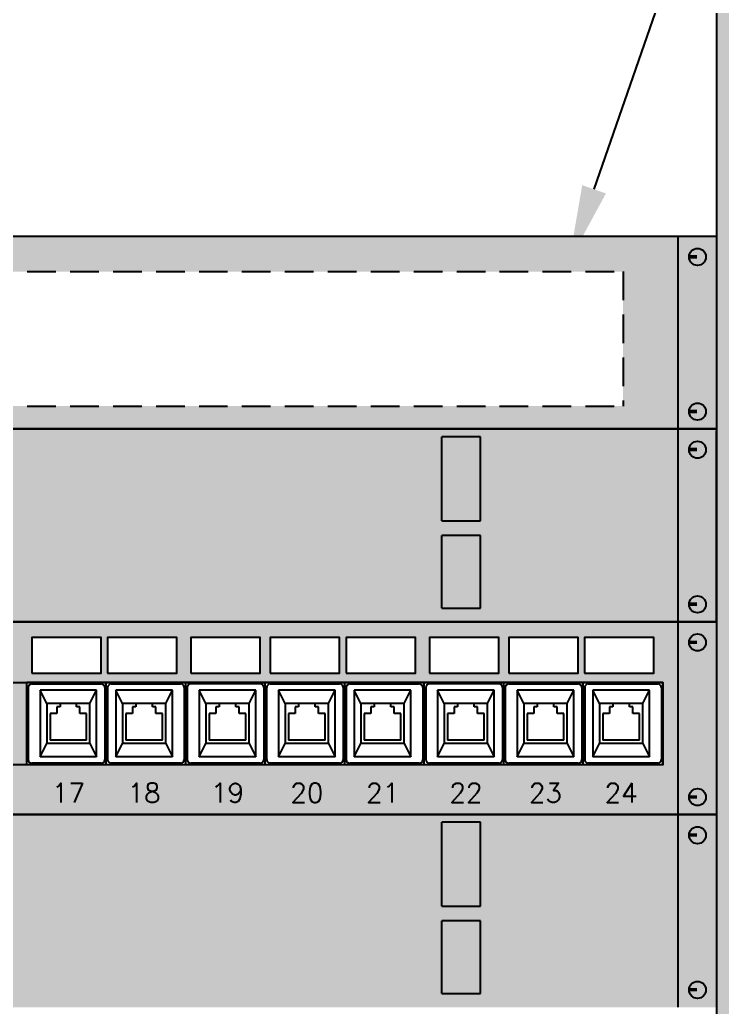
# Model space of a CAD drawing. Extents: x 50400 to 86735, y 114 to 10599.
# Drawn here: x 54536.7 to 54720.7, y 3351.7 to 3610.4 of the extents above; entities that cross this region are included whole.
import ezdxf
from ezdxf import colors
from ezdxf.entities.mleader import LeaderData, LeaderLine
from ezdxf.enums import TextEntityAlignment as Align
from ezdxf.math import Vec2, Vec3

# ---------------------------------------------------------------- set-up
doc = ezdxf.new("R2010")
doc.units = 0
doc.header["$LTSCALE"] = 100
doc.header["$MEASUREMENT"] = 0
doc.linetypes.add('DASHED', pattern=[0.75, 0.5, -0.25])
doc.layers.get('0').update_dxf_attribs({"linetype": 'CONTINUOUS'})
for name, color, linetype in [('CORN', 8, 'CONTINUOUS'), ('EST', 7, 'CONTINUOUS'), ('quadri', 5, 'CONTINUOUS'), ('RIEMP', 131, 'CONTINUOUS'), ('RIEMP2', 254, 'CONTINUOUS')]:
    doc.layers.add(name, color=color, linetype=linetype)
doc.styles.add('2', font='SIMPLEX')
doc.styles.add('EX2', font='arial.ttf')

msp = doc.modelspace()

# ---------------------------------------------------------------- hatches: boundary and pattern name
h = msp.add_hatch(color=256)
h.paths.add_polyline_path([(54714.42, 3548.09), (54714.42, 3546.08, 0.361693), (54716.43, 3548.09)])
h.paths.add_polyline_path([(54714.42, 3548.49), (54716.43, 3548.49, 0.361693), (54714.42, 3550.49)])
h.paths.add_polyline_path([(54714.02, 3550.49, 0.361693), (54712.01, 3548.49), (54714.02, 3548.49)])
h.paths.add_polyline_path([(54714.02, 3548.09), (54712.01, 3548.09, 0.361693), (54714.02, 3546.08)])
h = msp.add_hatch(color=256)
h.paths.add_polyline_path([(54714.42, 3507.57), (54714.42, 3505.57, 0.361693), (54716.43, 3507.57)])
h.paths.add_polyline_path([(54714.42, 3507.97), (54716.43, 3507.97, 0.361693), (54714.42, 3509.98)])
h.paths.add_polyline_path([(54714.02, 3509.98, 0.361693), (54712.01, 3507.97), (54714.02, 3507.97)])
h.paths.add_polyline_path([(54714.02, 3507.57), (54712.01, 3507.57, 0.361693), (54714.02, 3505.57)])
h = msp.add_hatch(color=256)
h.paths.add_polyline_path([(54714.42, 3497.59), (54714.42, 3495.59, 0.361693), (54716.43, 3497.59)])
h.paths.add_polyline_path([(54714.42, 3497.99), (54716.43, 3497.99, 0.361693), (54714.42, 3500)])
h.paths.add_polyline_path([(54714.02, 3500, 0.361693), (54712.01, 3497.99), (54714.02, 3497.99)])
h.paths.add_polyline_path([(54714.02, 3497.59), (54712.01, 3497.59, 0.361693), (54714.02, 3495.59)])
h = msp.add_hatch(color=256)
h.paths.add_polyline_path([(54714.42, 3457.07), (54714.42, 3455.07, 0.361693), (54716.43, 3457.07)])
h.paths.add_polyline_path([(54714.42, 3457.48), (54716.43, 3457.48, 0.361693), (54714.42, 3459.48)])
h.paths.add_polyline_path([(54714.02, 3459.48, 0.361693), (54712.01, 3457.48), (54714.02, 3457.48)])
h.paths.add_polyline_path([(54714.02, 3457.07), (54712.01, 3457.07, 0.361693), (54714.02, 3455.07)])
h = msp.add_hatch(color=256)
h.paths.add_polyline_path([(54714.42, 3447.09), (54714.42, 3445.09, 0.361693), (54716.43, 3447.09)])
h.paths.add_polyline_path([(54714.42, 3447.5), (54716.43, 3447.5, 0.361693), (54714.42, 3449.5)])
h.paths.add_polyline_path([(54714.02, 3449.5, 0.361693), (54712.01, 3447.5), (54714.02, 3447.5)])
h.paths.add_polyline_path([(54714.02, 3447.09), (54712.01, 3447.09, 0.361693), (54714.02, 3445.09)])
h = msp.add_hatch(color=256)
h.paths.add_polyline_path([(54714.42, 3406.58), (54714.42, 3404.57, 0.361693), (54716.43, 3406.58)])
h.paths.add_polyline_path([(54714.42, 3406.98), (54716.43, 3406.98, 0.361693), (54714.42, 3408.99)])
h.paths.add_polyline_path([(54714.02, 3408.99, 0.361693), (54712.01, 3406.98), (54714.02, 3406.98)])
h.paths.add_polyline_path([(54714.02, 3406.58), (54712.01, 3406.58, 0.361693), (54714.02, 3404.57)])
h = msp.add_hatch(color=256)
h.paths.add_polyline_path([(54714.42, 3396.6), (54714.42, 3394.59, 0.361693), (54716.43, 3396.6)])
h.paths.add_polyline_path([(54714.42, 3397), (54716.43, 3397, 0.361693), (54714.42, 3399)])
h.paths.add_polyline_path([(54714.02, 3399, 0.361693), (54712.01, 3397), (54714.02, 3397)])
h.paths.add_polyline_path([(54714.02, 3396.6), (54712.01, 3396.6, 0.361693), (54714.02, 3394.59)])
h = msp.add_hatch(color=256)
h.paths.add_polyline_path([(54714.42, 3356.08), (54714.42, 3354.08, 0.361693), (54716.43, 3356.08)])
h.paths.add_polyline_path([(54714.42, 3356.48), (54716.43, 3356.48, 0.361693), (54714.42, 3358.49)])
h.paths.add_polyline_path([(54714.02, 3358.49, 0.361693), (54712.01, 3356.48), (54714.02, 3356.48)])
h.paths.add_polyline_path([(54714.02, 3356.08), (54712.01, 3356.08, 0.361693), (54714.02, 3354.08)])
at = {"layer": 'RIEMP'}
for points in [[(54714.42, 3548.09), (54716.43, 3548.09, 0.022827), (54716.43, 3548.29, 0.022827), (54716.43, 3548.49), (54714.42, 3548.49), (54714.42, 3550.49, 0.045678), (54714.02, 3550.49), (54714.02, 3548.49), (54712.01, 3548.49, 0.022827), (54712, 3548.29, 0.022827), (54712.01, 3548.09), (54714.02, 3548.09), (54714.02, 3546.08, 0.045678), (54714.42, 3546.08)], [(54714.42, 3507.57), (54716.43, 3507.57, 0.022827), (54716.43, 3507.77, 0.022827), (54716.43, 3507.97), (54714.42, 3507.97), (54714.42, 3509.98, 0.045678), (54714.02, 3509.98), (54714.02, 3507.97), (54712.01, 3507.97, 0.022827), (54712, 3507.77, 0.022827), (54712.01, 3507.57), (54714.02, 3507.57), (54714.02, 3505.57, 0.045678), (54714.42, 3505.57)], [(54714.42, 3497.59), (54716.43, 3497.59, 0.022827), (54716.43, 3497.79, 0.022827), (54716.43, 3497.99), (54714.42, 3497.99), (54714.42, 3500, 0.045678), (54714.02, 3500), (54714.02, 3497.99), (54712.01, 3497.99, 0.022827), (54712, 3497.79, 0.022827), (54712.01, 3497.59), (54714.02, 3497.59), (54714.02, 3495.59, 0.045678), (54714.42, 3495.59)], [(54714.42, 3457.07), (54716.43, 3457.07, 0.022827), (54716.43, 3457.28, 0.022827), (54716.43, 3457.48), (54714.42, 3457.48), (54714.42, 3459.48, 0.045678), (54714.02, 3459.48), (54714.02, 3457.48), (54712.01, 3457.48, 0.022827), (54712, 3457.28, 0.022827), (54712.01, 3457.07), (54714.02, 3457.07), (54714.02, 3455.07, 0.045678), (54714.42, 3455.07)], [(54714.42, 3447.09), (54716.43, 3447.09, 0.022827), (54716.43, 3447.3, 0.022827), (54716.43, 3447.5), (54714.42, 3447.5), (54714.42, 3449.5, 0.045678), (54714.02, 3449.5), (54714.02, 3447.5), (54712.01, 3447.5, 0.022827), (54712, 3447.3, 0.022827), (54712.01, 3447.09), (54714.02, 3447.09), (54714.02, 3445.09, 0.045678), (54714.42, 3445.09)], [(54714.42, 3406.58), (54716.43, 3406.58, 0.022827), (54716.43, 3406.78, 0.022827), (54716.43, 3406.98), (54714.42, 3406.98), (54714.42, 3408.99, 0.045678), (54714.02, 3408.99), (54714.02, 3406.98), (54712.01, 3406.98, 0.022827), (54712, 3406.78, 0.022827), (54712.01, 3406.58), (54714.02, 3406.58), (54714.02, 3404.57, 0.045678), (54714.42, 3404.57)], [(54714.42, 3396.6), (54716.43, 3396.6, 0.022827), (54716.43, 3396.8, 0.022827), (54716.43, 3397), (54714.42, 3397), (54714.42, 3399, 0.045678), (54714.02, 3399), (54714.02, 3397), (54712.01, 3397, 0.022827), (54712, 3396.8, 0.022827), (54712.01, 3396.6), (54714.02, 3396.6), (54714.02, 3394.59, 0.045678), (54714.42, 3394.59)], [(54714.42, 3356.08), (54716.43, 3356.08, 0.022827), (54716.43, 3356.28, 0.022827), (54716.43, 3356.48), (54714.42, 3356.48), (54714.42, 3358.49, 0.045678), (54714.02, 3358.49), (54714.02, 3356.48), (54712.01, 3356.48, 0.022827), (54712, 3356.28, 0.022827), (54712.01, 3356.08), (54714.02, 3356.08), (54714.02, 3354.08, 0.045678), (54714.42, 3354.08)]]:
    msp.add_hatch(color=256, dxfattribs=at).paths.add_polyline_path(points)
h = msp.add_hatch(color=256, dxfattribs=at)
h.paths.add_polyline_path([(54657.34, 3475.33), (54647.24, 3475.33), (54647.24, 3456.32), (54657.34, 3456.32)])
h.paths.add_polyline_path([(54657.34, 3501.18), (54647.24, 3501.18), (54647.24, 3479.18), (54657.34, 3479.18)])
h.paths.add_polyline_path([(54523.53, 3475.33), (54513.43, 3475.33), (54513.43, 3456.32), (54523.53, 3456.32)])
h.paths.add_polyline_path([(54523.53, 3501.18), (54513.43, 3501.18), (54513.43, 3479.18), (54523.53, 3479.18)])
h.paths.add_polyline_path([(54389.71, 3475.33), (54379.62, 3475.33), (54379.62, 3456.32), (54389.71, 3456.32)])
h.paths.add_polyline_path([(54389.71, 3501.18), (54379.62, 3501.18), (54379.62, 3479.18), (54389.71, 3479.18)])
h.paths.add_polyline_path([(54245.8, 3456.32), (54255.9, 3456.32), (54255.9, 3475.33), (54245.8, 3475.33)])
h.paths.add_polyline_path([(54245.8, 3479.18), (54255.9, 3479.18), (54255.9, 3501.18), (54245.8, 3501.18)])
h = msp.add_hatch(color=256, dxfattribs=at)
h.paths.add_polyline_path([(54657.34, 3374.34), (54647.24, 3374.34), (54647.24, 3355.33), (54657.34, 3355.33)])
h.paths.add_polyline_path([(54657.34, 3400.19), (54647.24, 3400.19), (54647.24, 3378.19), (54657.34, 3378.19)])
h.paths.add_polyline_path([(54523.53, 3374.34), (54513.43, 3374.34), (54513.43, 3355.33), (54523.53, 3355.33)])
h.paths.add_polyline_path([(54523.53, 3400.19), (54513.43, 3400.19), (54513.43, 3378.19), (54523.53, 3378.19)])
h.paths.add_polyline_path([(54389.71, 3374.34), (54379.62, 3374.34), (54379.62, 3355.33), (54389.71, 3355.33)])
h.paths.add_polyline_path([(54389.71, 3400.19), (54379.62, 3400.19), (54379.62, 3378.19), (54389.71, 3378.19)])
h.paths.add_polyline_path([(54245.8, 3355.33), (54255.9, 3355.33), (54255.9, 3374.34), (54245.8, 3374.34)])
h.paths.add_polyline_path([(54245.8, 3378.19), (54255.9, 3378.19), (54255.9, 3400.19), (54245.8, 3400.19)])
at = {"layer": 'RIEMP2'}
h = msp.add_hatch(color=256, dxfattribs=at)
h.paths.add_polyline_path([(54754.55, 3679.55), (54739.4, 3679.55, -0.195066), (54719.2, 3634.11), (54719.2, 2412.38, -0.195066), (54739.4, 2366.93), (54754.55, 2366.93)])
h.paths.add_polyline_path([(54183.94, 3634.11, -0.195066), (54163.75, 3679.55), (54148.6, 3679.55), (54148.6, 2366.93), (54163.75, 2366.93, -0.195066), (54183.94, 2412.38)])
h.paths.add_polyline_path([(54176.1, 3074.54), (54178.63, 3068.48), (54178.63, 2977.01), (54176.1, 2970.95), (54156.91, 2970.95), (54154.34, 2977.51), (54154.34, 3068.97), (54156.91, 3074.54)], flags=16)
h.paths.add_polyline_path([(54175.84, 3057.48, -1), (54157.18, 3057.48, -1)], flags=0)
h.paths.add_polyline_path([(54167.97, 3061.01, -1), (54165.04, 3061.01, -1)], flags=0)
at = {"layer": 'RIEMP2', "linetype": 'DASHED'}
h = msp.add_hatch(color=256, dxfattribs=at)
h.dxf.hatch_style = 1
h.paths.add_polyline_path([(54709.1, 3503.22), (54709.1, 3553.72), (54194.04, 3553.72), (54194.04, 3503.22)])
h.paths.add_polyline_path([(54390.65, 3509.23), (54222.2, 3509.23), (54222.2, 3544.47), (54390.65, 3544.47)], flags=16)
h.paths.add_polyline_path([(54437.4, 3544.47), (54694.75, 3544.47), (54694.75, 3509.23), (54437.4, 3509.23)], flags=16)
h.paths.add_polyline_path([(54183.94, 3503.22), (54194.04, 3503.22), (54194.04, 3553.72), (54183.94, 3553.72)])
h.paths.add_polyline_path([(54186.85, 3548.29, -1), (54191.28, 3548.29, -1)], flags=16)
h.paths.add_polyline_path([(54191.27, 3507.57), (54189.26, 3507.57), (54189.26, 3505.57, 0.361693)], flags=16)
h.paths.add_polyline_path([(54709.1, 3503.22), (54719.2, 3503.22), (54719.2, 3553.72), (54709.1, 3553.72)])
h.paths.add_polyline_path([(54712, 3548.29, -1), (54716.43, 3548.29, -1)], flags=16)
h.paths.add_polyline_path([(54716.43, 3507.77, -1), (54712, 3507.77, -1)], flags=16)
at = {"layer": 'RIEMP2'}
h = msp.add_hatch(color=256, dxfattribs=at)
h.paths.add_polyline_path([(54194.04, 3503.22), (54183.94, 3503.22), (54183.94, 3452.72), (54194.04, 3452.72)])
h.paths.add_polyline_path([(54709.1, 3503.22), (54194.04, 3503.22), (54194.04, 3452.72), (54709.1, 3452.72)])
h.paths.add_polyline_path([(54245.8, 3475.33), (54255.9, 3475.33), (54255.9, 3456.32), (54245.8, 3456.32)], flags=16)
h.paths.add_polyline_path([(54245.8, 3479.18), (54245.8, 3501.18), (54255.9, 3501.18), (54255.9, 3479.18)], flags=16)
h.paths.add_polyline_path([(54379.62, 3475.33), (54389.71, 3475.33), (54389.71, 3456.32), (54379.62, 3456.32)], flags=16)
h.paths.add_polyline_path([(54379.62, 3479.18), (54379.62, 3501.18), (54389.71, 3501.18), (54389.71, 3479.18)], flags=16)
h.paths.add_polyline_path([(54513.43, 3475.33), (54523.53, 3475.33), (54523.53, 3456.32), (54513.43, 3456.32)], flags=16)
h.paths.add_polyline_path([(54513.43, 3479.18), (54513.43, 3501.18), (54523.53, 3501.18), (54523.53, 3479.18)], flags=16)
h.paths.add_polyline_path([(54647.24, 3475.33), (54657.34, 3475.33), (54657.34, 3456.32), (54647.24, 3456.32)], flags=16)
h.paths.add_polyline_path([(54647.24, 3479.18), (54647.24, 3501.18), (54657.34, 3501.18), (54657.34, 3479.18)], flags=16)
h.paths.add_polyline_path([(54719.2, 3503.22), (54709.1, 3503.22), (54709.1, 3452.72), (54719.2, 3452.72)])
h = msp.add_hatch(color=256, dxfattribs=at)
h.paths.add_polyline_path([(54183.94, 3452.72), (54719.2, 3452.72), (54719.2, 3402.23), (54183.94, 3402.23)])
h.paths.add_polyline_path([(54198.02, 3436.79), (54705.12, 3436.79), (54705.12, 3415.28), (54198.02, 3415.28)], flags=16)
h.paths.add_polyline_path([(54684.64, 3439.29), (54702.81, 3439.29), (54702.81, 3448.56), (54684.64, 3448.56)], flags=16)
h.paths.add_polyline_path([(54664.8, 3439.29), (54682.97, 3439.29), (54682.97, 3448.56), (54664.8, 3448.56)], flags=16)
h.paths.add_polyline_path([(54643.99, 3439.29), (54662.17, 3439.29), (54662.17, 3448.56), (54643.99, 3448.56)], flags=16)
h.paths.add_polyline_path([(54622.16, 3439.29), (54640.33, 3439.29), (54640.33, 3448.56), (54622.16, 3448.56)], flags=16)
h.paths.add_polyline_path([(54602.32, 3439.29), (54620.49, 3439.29), (54620.49, 3448.56), (54602.32, 3448.56)], flags=16)
h.paths.add_polyline_path([(54581.51, 3439.29), (54599.69, 3439.29), (54599.69, 3448.56), (54581.51, 3448.56)], flags=16)
h.paths.add_polyline_path([(54559.68, 3439.29), (54577.85, 3439.29), (54577.85, 3448.56), (54559.68, 3448.56)], flags=16)
h.paths.add_polyline_path([(54539.84, 3439.29), (54558.01, 3439.29), (54558.01, 3448.56), (54539.84, 3448.56)], flags=16)
h.paths.add_polyline_path([(54514.39, 3439.29), (54532.56, 3439.29), (54532.56, 3448.56), (54514.39, 3448.56)], flags=16)
h.paths.add_polyline_path([(54494.55, 3439.29), (54512.73, 3439.29), (54512.73, 3448.56), (54494.55, 3448.56)], flags=16)
h.paths.add_polyline_path([(54473.75, 3439.29), (54491.92, 3439.29), (54491.92, 3448.56), (54473.75, 3448.56)], flags=16)
h.paths.add_polyline_path([(54451.91, 3439.29), (54470.09, 3439.29), (54470.09, 3448.56), (54451.91, 3448.56)], flags=16)
h.paths.add_polyline_path([(54432.07, 3439.29), (54450.25, 3439.29), (54450.25, 3448.56), (54432.07, 3448.56)], flags=16)
h.paths.add_polyline_path([(54411.27, 3439.29), (54429.44, 3439.29), (54429.44, 3448.56), (54411.27, 3448.56)], flags=16)
h.paths.add_polyline_path([(54389.43, 3439.29), (54407.61, 3439.29), (54407.61, 3448.56), (54389.43, 3448.56)], flags=16)
h.paths.add_polyline_path([(54369.59, 3439.29), (54387.77, 3439.29), (54387.77, 3448.56), (54369.59, 3448.56)], flags=16)
h.paths.add_polyline_path([(54344.14, 3439.29), (54362.32, 3439.29), (54362.32, 3448.56), (54344.14, 3448.56)], flags=16)
h.paths.add_polyline_path([(54324.3, 3439.29), (54342.48, 3439.29), (54342.48, 3448.56), (54324.3, 3448.56)], flags=16)
h.paths.add_polyline_path([(54303.5, 3439.29), (54321.67, 3439.29), (54321.67, 3448.56), (54303.5, 3448.56)], flags=16)
h.paths.add_polyline_path([(54281.66, 3439.29), (54299.84, 3439.29), (54299.84, 3448.56), (54281.66, 3448.56)], flags=16)
h.paths.add_polyline_path([(54261.82, 3439.29), (54280, 3439.29), (54280, 3448.56), (54261.82, 3448.56)], flags=16)
h.paths.add_polyline_path([(54241.02, 3439.29), (54259.2, 3439.29), (54259.2, 3448.56), (54241.02, 3448.56)], flags=16)
h.paths.add_polyline_path([(54219.18, 3439.29), (54237.36, 3439.29), (54237.36, 3448.56), (54219.18, 3448.56)], flags=16)
h.paths.add_polyline_path([(54199.35, 3439.29), (54217.52, 3439.29), (54217.52, 3448.56), (54199.35, 3448.56)], flags=16)
h = msp.add_hatch(color=256, dxfattribs=at)
h.paths.add_polyline_path([(54364.63, 3436.79), (54368.27, 3436.79), (54368.27, 3415.28), (54364.63, 3415.28)])
h.paths.add_polyline_path([(54534.88, 3436.79), (54538.51, 3436.79), (54538.51, 3415.28), (54534.88, 3415.28)])
h = msp.add_hatch(color=256, dxfattribs=at)
h.paths.add_polyline_path([(54194.04, 3402.23), (54183.94, 3402.23), (54183.94, 3351.73), (54194.04, 3351.73)])
h.paths.add_polyline_path([(54709.1, 3402.23), (54194.04, 3402.23), (54194.04, 3351.73), (54709.1, 3351.73)])
h.paths.add_polyline_path([(54245.8, 3374.34), (54255.9, 3374.34), (54255.9, 3355.33), (54245.8, 3355.33)], flags=16)
h.paths.add_polyline_path([(54245.8, 3378.19), (54245.8, 3400.19), (54255.9, 3400.19), (54255.9, 3378.19)], flags=16)
h.paths.add_polyline_path([(54379.62, 3374.34), (54389.71, 3374.34), (54389.71, 3355.33), (54379.62, 3355.33)], flags=16)
h.paths.add_polyline_path([(54379.62, 3378.19), (54379.62, 3400.19), (54389.71, 3400.19), (54389.71, 3378.19)], flags=16)
h.paths.add_polyline_path([(54513.43, 3374.34), (54523.53, 3374.34), (54523.53, 3355.33), (54513.43, 3355.33)], flags=16)
h.paths.add_polyline_path([(54513.43, 3378.19), (54513.43, 3400.19), (54523.53, 3400.19), (54523.53, 3378.19)], flags=16)
h.paths.add_polyline_path([(54647.24, 3374.34), (54657.34, 3374.34), (54657.34, 3355.33), (54647.24, 3355.33)], flags=16)
h.paths.add_polyline_path([(54647.24, 3378.19), (54647.24, 3400.19), (54657.34, 3400.19), (54657.34, 3378.19)], flags=16)
h.paths.add_polyline_path([(54719.2, 3402.23), (54709.1, 3402.23), (54709.1, 3351.73), (54719.2, 3351.73)])

# ---------------------------------------------------------------- linework, layer by layer
at = {"linetype": 'Continuous'}
for p, q in [((54543.75, 3431.27), (54542, 3434.76)), ((54556.84, 3434.76), (54542, 3434.76)), ((54542, 3434.76), (54542, 3417.31)), ((54555.09, 3431.27), (54556.84, 3434.76)), ((54556.84, 3417.31), (54556.84, 3434.76)), ((54563.59, 3431.27), (54561.84, 3434.76)), ((54576.68, 3434.76), (54561.84, 3434.76)), ((54561.84, 3434.76), (54561.84, 3417.31)), ((54574.93, 3431.27), (54576.68, 3434.76)), ((54576.68, 3417.31), (54576.68, 3434.76)), ((54585.42, 3431.3), (54583.68, 3434.76)), ((54598.51, 3434.76), (54583.68, 3434.76)), ((54583.68, 3434.76), (54583.68, 3417.34)), ((54596.77, 3431.3), (54598.51, 3434.79)), ((54598.51, 3417.34), (54598.51, 3434.79)), ((54606.23, 3431.27), (54604.48, 3434.76)), ((54619.32, 3434.76), (54604.48, 3434.76)), ((54604.48, 3434.76), (54604.48, 3417.31)), ((54617.57, 3431.27), (54619.32, 3434.76)), ((54619.32, 3417.31), (54619.32, 3434.76)), ((54626.07, 3431.27), (54624.32, 3434.76)), ((54639.16, 3434.76), (54624.32, 3434.76)), ((54624.32, 3434.76), (54624.32, 3417.31)), ((54637.41, 3431.27), (54639.16, 3434.76)), ((54639.16, 3417.31), (54639.16, 3434.76)), ((54647.9, 3431.3), (54646.16, 3434.76)), ((54660.99, 3434.76), (54646.16, 3434.76)), ((54646.16, 3434.76), (54646.16, 3417.34)), ((54659.25, 3431.3), (54660.99, 3434.79)), ((54660.99, 3417.34), (54660.99, 3434.79)), ((54668.71, 3431.27), (54666.96, 3434.76)), ((54681.8, 3434.76), (54666.96, 3434.76)), ((54666.96, 3434.76), (54666.96, 3417.31)), ((54680.05, 3431.27), (54681.8, 3434.76)), ((54681.8, 3417.31), (54681.8, 3434.76)), ((54688.55, 3431.27), (54686.8, 3434.76)), ((54701.63, 3434.76), (54686.8, 3434.76)), ((54686.8, 3434.76), (54686.8, 3417.31)), ((54699.89, 3431.27), (54701.63, 3434.76)), ((54701.63, 3417.31), (54701.63, 3434.76)), ((54555.09, 3431.27), (54543.75, 3431.27)), ((54543.75, 3431.27), (54543.75, 3420.8)), ((54546.37, 3430.4), (54546.37, 3428.65)), ((54547.24, 3430.4), (54546.37, 3430.4)), ((54547.24, 3431.27), (54547.24, 3430.4)), ((54551.6, 3430.4), (54551.6, 3431.27)), ((54552.47, 3430.4), (54551.6, 3430.4)), ((54552.47, 3428.65), (54552.47, 3430.4)), ((54555.09, 3420.8), (54555.09, 3431.27)), ((54574.93, 3431.27), (54563.59, 3431.27)), ((54563.59, 3431.27), (54563.59, 3420.8)), ((54566.21, 3430.4), (54566.21, 3428.65)), ((54567.08, 3430.4), (54566.21, 3430.4)), ((54567.08, 3431.27), (54567.08, 3430.4)), ((54571.44, 3430.4), (54571.44, 3431.27)), ((54572.31, 3430.4), (54571.44, 3430.4)), ((54572.31, 3428.65), (54572.31, 3430.4)), ((54574.93, 3420.8), (54574.93, 3431.27)), ((54596.77, 3431.3), (54585.42, 3431.3)), ((54585.42, 3431.3), (54585.42, 3420.83)), ((54588.04, 3430.43), (54588.04, 3428.68)), ((54588.91, 3430.43), (54588.04, 3430.43)), ((54588.91, 3431.3), (54588.91, 3430.43)), ((54593.28, 3430.43), (54593.28, 3431.3)), ((54594.15, 3430.43), (54593.28, 3430.43)), ((54594.15, 3428.68), (54594.15, 3430.43)), ((54596.77, 3420.83), (54596.77, 3431.3)), ((54617.57, 3431.27), (54606.23, 3431.27)), ((54606.23, 3431.27), (54606.23, 3420.8)), ((54608.85, 3430.4), (54608.85, 3428.65)), ((54609.72, 3430.4), (54608.85, 3430.4)), ((54609.72, 3431.27), (54609.72, 3430.4)), ((54614.08, 3430.4), (54614.08, 3431.27)), ((54614.95, 3430.4), (54614.08, 3430.4)), ((54614.95, 3428.65), (54614.95, 3430.4)), ((54617.57, 3420.8), (54617.57, 3431.27)), ((54637.41, 3431.27), (54626.07, 3431.27)), ((54626.07, 3431.27), (54626.07, 3420.8)), ((54628.68, 3430.4), (54628.68, 3428.65)), ((54629.56, 3430.4), (54628.68, 3430.4)), ((54629.56, 3431.27), (54629.56, 3430.4)), ((54633.92, 3430.4), (54633.92, 3431.27)), ((54634.79, 3430.4), (54633.92, 3430.4)), ((54634.79, 3428.65), (54634.79, 3430.4)), ((54637.41, 3420.8), (54637.41, 3431.27)), ((54659.25, 3431.3), (54647.9, 3431.3)), ((54647.9, 3431.3), (54647.9, 3420.83)), ((54650.52, 3430.43), (54650.52, 3428.68)), ((54651.39, 3430.43), (54650.52, 3430.43)), ((54651.39, 3431.3), (54651.39, 3430.43)), ((54655.76, 3430.43), (54655.76, 3431.3)), ((54656.63, 3430.43), (54655.76, 3430.43)), ((54656.63, 3428.68), (54656.63, 3430.43)), ((54659.25, 3420.83), (54659.25, 3431.3)), ((54680.05, 3431.27), (54668.71, 3431.27)), ((54668.71, 3431.27), (54668.71, 3420.8)), ((54671.32, 3430.4), (54671.32, 3428.65)), ((54672.2, 3430.4), (54671.32, 3430.4)), ((54672.2, 3431.27), (54672.2, 3430.4)), ((54676.56, 3430.4), (54676.56, 3431.27)), ((54677.43, 3430.4), (54676.56, 3430.4)), ((54677.43, 3428.65), (54677.43, 3430.4)), ((54680.05, 3420.8), (54680.05, 3431.27)), ((54699.89, 3431.27), (54688.55, 3431.27)), ((54688.55, 3431.27), (54688.55, 3420.8)), ((54691.16, 3430.4), (54691.16, 3428.65)), ((54692.04, 3430.4), (54691.16, 3430.4)), ((54692.04, 3431.27), (54692.04, 3430.4)), ((54696.4, 3430.4), (54696.4, 3431.27)), ((54697.27, 3430.4), (54696.4, 3430.4)), ((54697.27, 3428.65), (54697.27, 3430.4)), ((54699.89, 3420.8), (54699.89, 3431.27)), ((54546.37, 3428.65), (54544.62, 3428.65)), ((54544.62, 3428.65), (54544.62, 3421.67)), ((54554.22, 3428.65), (54552.47, 3428.65)), ((54554.22, 3421.67), (54554.22, 3428.65)), ((54566.21, 3428.65), (54564.46, 3428.65)), ((54564.46, 3428.65), (54564.46, 3421.67)), ((54574.06, 3428.65), (54572.31, 3428.65)), ((54574.06, 3421.67), (54574.06, 3428.65)), ((54588.04, 3428.68), (54586.3, 3428.68)), ((54586.3, 3428.68), (54586.3, 3421.7)), ((54595.89, 3428.68), (54594.15, 3428.68)), ((54595.89, 3421.7), (54595.89, 3428.68)), ((54608.85, 3428.65), (54607.1, 3428.65)), ((54607.1, 3428.65), (54607.1, 3421.67)), ((54616.7, 3428.65), (54614.95, 3428.65)), ((54616.7, 3421.67), (54616.7, 3428.65)), ((54628.68, 3428.65), (54626.94, 3428.65)), ((54626.94, 3428.65), (54626.94, 3421.67)), ((54636.54, 3428.65), (54634.79, 3428.65)), ((54636.54, 3421.67), (54636.54, 3428.65)), ((54650.52, 3428.68), (54648.78, 3428.68)), ((54648.78, 3428.68), (54648.78, 3421.7)), ((54658.37, 3428.68), (54656.63, 3428.68)), ((54658.37, 3421.7), (54658.37, 3428.68)), ((54671.32, 3428.65), (54669.58, 3428.65)), ((54669.58, 3428.65), (54669.58, 3421.67)), ((54679.18, 3428.65), (54677.43, 3428.65)), ((54679.18, 3421.67), (54679.18, 3428.65)), ((54691.16, 3428.65), (54689.42, 3428.65)), ((54689.42, 3428.65), (54689.42, 3421.67)), ((54699.02, 3428.65), (54697.27, 3428.65)), ((54699.02, 3421.67), (54699.02, 3428.65)), ((54542, 3417.31), (54543.75, 3420.8)), ((54555.09, 3420.8), (54543.75, 3420.8)), ((54554.22, 3421.67), (54544.62, 3421.67)), ((54555.09, 3420.8), (54556.84, 3417.31)), ((54561.84, 3417.31), (54563.59, 3420.8)), ((54574.93, 3420.8), (54563.59, 3420.8)), ((54574.06, 3421.67), (54564.46, 3421.67)), ((54574.93, 3420.8), (54576.68, 3417.31)), ((54583.68, 3417.34), (54585.42, 3420.83)), ((54596.77, 3420.83), (54585.42, 3420.83)), ((54595.89, 3421.7), (54586.3, 3421.7)), ((54596.77, 3420.83), (54598.51, 3417.34)), ((54604.48, 3417.31), (54606.23, 3420.8)), ((54617.57, 3420.8), (54606.23, 3420.8)), ((54616.7, 3421.67), (54607.1, 3421.67)), ((54617.57, 3420.8), (54619.32, 3417.31)), ((54624.32, 3417.31), (54626.07, 3420.8)), ((54637.41, 3420.8), (54626.07, 3420.8)), ((54636.54, 3421.67), (54626.94, 3421.67)), ((54637.41, 3420.8), (54639.16, 3417.31)), ((54646.16, 3417.34), (54647.9, 3420.83)), ((54659.25, 3420.83), (54647.9, 3420.83)), ((54658.37, 3421.7), (54648.78, 3421.7)), ((54659.25, 3420.83), (54660.99, 3417.34)), ((54666.96, 3417.31), (54668.71, 3420.8)), ((54680.05, 3420.8), (54668.71, 3420.8)), ((54679.18, 3421.67), (54669.58, 3421.67)), ((54680.05, 3420.8), (54681.8, 3417.31)), ((54686.8, 3417.31), (54688.55, 3420.8)), ((54699.89, 3420.8), (54688.55, 3420.8)), ((54699.02, 3421.67), (54689.42, 3421.67)), ((54699.89, 3420.8), (54701.63, 3417.31)), ((54556.84, 3417.31), (54542, 3417.31)), ((54576.68, 3417.31), (54561.84, 3417.31)), ((54598.51, 3417.34), (54583.68, 3417.34)), ((54619.32, 3417.31), (54604.48, 3417.31)), ((54639.16, 3417.31), (54624.32, 3417.31)), ((54660.99, 3417.34), (54646.16, 3417.34)), ((54681.8, 3417.31), (54666.96, 3417.31)), ((54701.63, 3417.31), (54686.8, 3417.31))]:
    msp.add_line(p, q, dxfattribs=at)
msp.add_line((54542.15, 3415.28), (54538.51, 3415.28))
for centre in [(54714.22, 3548.29), (54714.22, 3507.77), (54714.22, 3497.79), (54714.22, 3457.28), (54714.22, 3447.3), (54714.22, 3406.78), (54714.22, 3396.8), (54714.22, 3356.28)]:
    msp.add_circle(centre, 2.22)
at = {"layer": 'CORN', "linetype": 'Continuous'}
for p, q in [((54558.01, 3436.41), (54539.84, 3436.41)), ((54578.84, 3436.41), (54560.67, 3436.41)), ((54599.69, 3436.44), (54581.51, 3436.44)), ((54620.49, 3436.41), (54602.32, 3436.41)), ((54641.32, 3436.41), (54623.14, 3436.41)), ((54662.17, 3436.44), (54643.99, 3436.44)), ((54682.97, 3436.41), (54664.8, 3436.41)), ((54703.8, 3436.41), (54685.62, 3436.41)), ((54538.89, 3435.47), (54538.89, 3416.6)), ((54558.96, 3435.47), (54558.96, 3416.6)), ((54559.72, 3435.47), (54559.72, 3416.6)), ((54579.79, 3435.47), (54579.79, 3416.6)), ((54580.57, 3435.5), (54580.57, 3416.63)), ((54600.64, 3435.5), (54600.64, 3416.63)), ((54601.37, 3435.47), (54601.37, 3416.6)), ((54621.44, 3435.47), (54621.44, 3416.6)), ((54622.2, 3435.47), (54622.2, 3416.6)), ((54642.27, 3435.47), (54642.27, 3416.6)), ((54643.05, 3435.5), (54643.05, 3416.63)), ((54663.12, 3435.5), (54663.12, 3416.63)), ((54663.85, 3435.47), (54663.85, 3416.6)), ((54683.92, 3435.47), (54683.92, 3416.6)), ((54684.68, 3435.47), (54684.68, 3416.6)), ((54704.75, 3435.47), (54704.75, 3416.6)), ((54558.01, 3415.66), (54539.84, 3415.66)), ((54578.84, 3415.66), (54560.67, 3415.66)), ((54599.69, 3415.69), (54581.51, 3415.69)), ((54620.49, 3415.66), (54602.32, 3415.66)), ((54641.32, 3415.66), (54623.14, 3415.66)), ((54662.17, 3415.69), (54643.99, 3415.69)), ((54682.97, 3415.66), (54664.8, 3415.66)), ((54703.8, 3415.66), (54685.62, 3415.66))]:
    msp.add_line(p, q, dxfattribs=at)
for centre, start, end in [((54539.84, 3435.47), 90, 180), ((54558.01, 3435.47), 0, 90), ((54560.67, 3435.47), 90, 180), ((54578.84, 3435.47), 0, 90), ((54581.51, 3435.5), 90, 180), ((54599.69, 3435.5), 0, 90), ((54602.32, 3435.47), 90, 180), ((54620.49, 3435.47), 0, 90), ((54623.14, 3435.47), 90, 180), ((54641.32, 3435.47), 0, 90), ((54643.99, 3435.5), 90, 180), ((54662.17, 3435.5), 0, 90), ((54664.8, 3435.47), 90, 180), ((54682.97, 3435.47), 0, 90), ((54685.62, 3435.47), 90, 180), ((54703.8, 3435.47), 0, 90), ((54539.84, 3416.6), 180, 270), ((54558.01, 3416.6), 270, 0), ((54560.67, 3416.6), 180, 270), ((54578.84, 3416.6), 270, 0), ((54581.51, 3416.63), 180, 270), ((54599.69, 3416.63), 270, 0), ((54602.32, 3416.6), 180, 270), ((54620.49, 3416.6), 270, 0), ((54623.14, 3416.6), 180, 270), ((54641.32, 3416.6), 270, 0), ((54643.99, 3416.63), 180, 270), ((54662.17, 3416.63), 270, 0), ((54664.8, 3416.6), 180, 270), ((54682.97, 3416.6), 270, 0), ((54685.62, 3416.6), 180, 270), ((54703.8, 3416.6), 270, 0)]:
    msp.add_arc(centre, 0.947, start, end, dxfattribs=at)
at = {"layer": 'EST', "linetype": 'Continuous'}
for p, q in [((54580.17, 3436.79), (54538.51, 3436.79)), ((54642.65, 3436.79), (54580.17, 3436.79)), ((54580.17, 3415.28), (54580.17, 3436.79)), ((54642.65, 3415.28), (54642.65, 3436.79)), ((54705.12, 3436.79), (54642.65, 3436.79)), ((54580.17, 3415.28), (54538.51, 3415.28)), ((54642.65, 3415.28), (54580.17, 3415.28))]:
    msp.add_line(p, q, dxfattribs=at)
at = {"layer": 'quadri'}
for p, q in [((54719.2, 3604.22), (54719.2, 3553.72)), ((54183.94, 3553.72), (54719.2, 3553.72)), ((54709.1, 3553.72), (54709.1, 3503.22)), ((54183.94, 3503.22), (54719.2, 3503.22)), ((54719.2, 3503.22), (54183.94, 3503.22)), ((54183.94, 3503.22), (54719.2, 3503.22)), ((54709.1, 3503.22), (54709.1, 3452.72)), ((54719.2, 3503.22), (54719.2, 3452.73)), ((54647.24, 3479.18), (54647.24, 3501.18)), ((54657.34, 3501.18), (54647.24, 3501.18)), ((54657.34, 3479.18), (54657.34, 3501.18)), ((54647.24, 3479.18), (54657.34, 3479.18)), ((54647.24, 3456.32), (54647.24, 3475.33)), ((54657.34, 3475.33), (54647.24, 3475.33)), ((54657.34, 3456.32), (54657.34, 3475.33)), ((54647.24, 3458.13), (54647.24, 3468.4)), ((54657.34, 3458.13), (54657.34, 3466.86)), ((54647.24, 3456.32), (54657.34, 3456.32)), ((54183.94, 3452.72), (54719.2, 3452.72)), ((54719.2, 3452.72), (54183.94, 3452.72)), ((54183.94, 3452.72), (54719.2, 3452.72)), ((54709.1, 3452.72), (54709.1, 3351.73)), ((54538.51, 3415.28), (54538.51, 3436.79)), ((54559.34, 3415.28), (54559.34, 3436.79)), ((54580.17, 3415.28), (54580.17, 3436.79)), ((54600.99, 3415.28), (54600.99, 3436.79)), ((54621.82, 3415.28), (54621.82, 3436.79)), ((54642.65, 3415.28), (54642.65, 3436.79)), ((54663.47, 3415.28), (54663.47, 3436.79)), ((54684.3, 3415.28), (54684.3, 3436.79)), ((54705.12, 3415.28), (54705.12, 3436.79)), ((54705.12, 3415.28), (54198.02, 3415.28)), ((54705.12, 3415.28), (54642.65, 3415.28)), ((54183.94, 3402.23), (54719.2, 3402.23)), ((54183.94, 3402.23), (54719.2, 3402.23)), ((54719.2, 3402.23), (54719.2, 3351.73)), ((54647.24, 3378.19), (54647.24, 3400.19)), ((54657.34, 3400.19), (54647.24, 3400.19)), ((54657.34, 3378.19), (54657.34, 3400.19)), ((54647.24, 3378.19), (54657.34, 3378.19)), ((54647.24, 3355.33), (54647.24, 3374.34)), ((54657.34, 3374.34), (54647.24, 3374.34)), ((54657.34, 3355.33), (54657.34, 3374.34)), ((54647.24, 3357.14), (54647.24, 3367.41)), ((54657.34, 3357.14), (54657.34, 3365.87)), ((54647.24, 3355.33), (54657.34, 3355.33))]:
    msp.add_line(p, q, dxfattribs=at)
at = {"layer": 'quadri', "linetype": 'DASHED', "ltscale": 0.15}
for p, q in [((54437.4, 3544.47), (54694.75, 3544.47)), ((54694.75, 3544.47), (54694.75, 3509.23)), ((54437.4, 3509.23), (54694.75, 3509.23))]:
    msp.add_line(p, q, dxfattribs=at)
at = {"layer": 'quadri', "linetype": 'DASHED'}
msp.add_line((54719.2, 3452.72), (54719.2, 3503.22), dxfattribs=at)
at = {"layer": 'quadri'}
for points in [[(54183.94, 3452.72), (54719.2, 3452.72), (54719.2, 3402.23), (54183.94, 3402.23)], [(54539.84, 3439.29), (54558.01, 3439.29), (54558.01, 3448.56), (54539.84, 3448.56)], [(54559.68, 3439.29), (54577.85, 3439.29), (54577.85, 3448.56), (54559.68, 3448.56)], [(54581.51, 3439.29), (54599.69, 3439.29), (54599.69, 3448.56), (54581.51, 3448.56)], [(54602.32, 3439.29), (54620.49, 3439.29), (54620.49, 3448.56), (54602.32, 3448.56)], [(54622.16, 3439.29), (54640.33, 3439.29), (54640.33, 3448.56), (54622.16, 3448.56)], [(54643.99, 3439.29), (54662.17, 3439.29), (54662.17, 3448.56), (54643.99, 3448.56)], [(54664.8, 3439.29), (54682.97, 3439.29), (54682.97, 3448.56), (54664.8, 3448.56)], [(54684.64, 3439.29), (54702.81, 3439.29), (54702.81, 3448.56), (54684.64, 3448.56)], [(54198.02, 3436.79), (54705.12, 3436.79), (54705.12, 3415.28), (54198.02, 3415.28)], [(54198.02, 3436.79), (54705.12, 3436.79), (54705.12, 3415.28), (54198.02, 3415.28)]]:
    msp.add_lwpolyline(points, close=True, dxfattribs=at)
at = {"layer": 'RIEMP'}
for p, q in [((54714.02, 3548.49), (54712, 3548.49)), ((54714.02, 3548.09), (54712, 3548.09)), ((54714.02, 3507.97), (54712, 3507.97)), ((54714.02, 3507.57), (54712, 3507.57)), ((54714.02, 3497.99), (54712, 3497.99)), ((54714.02, 3497.59), (54712, 3497.59)), ((54714.02, 3457.48), (54712, 3457.48)), ((54714.02, 3457.07), (54712, 3457.07)), ((54714.02, 3447.5), (54712, 3447.5)), ((54714.02, 3447.09), (54712, 3447.09)), ((54714.02, 3406.98), (54712, 3406.98)), ((54714.02, 3406.58), (54712, 3406.58)), ((54714.02, 3397), (54712, 3397)), ((54714.02, 3396.6), (54712, 3396.6)), ((54714.02, 3356.48), (54712, 3356.48)), ((54714.02, 3356.08), (54712, 3356.08))]:
    msp.add_line(p, q, dxfattribs=at)

# ---------------------------------------------------------------- texts
at = {"style": '2'}
for s, p in [('17', (54549.42, 3405.36)), ('18', (54569.26, 3405.36)), ('19', (54591.1, 3405.39)), ('20', (54611.9, 3405.36)), ('21', (54631.74, 3405.36)), ('22', (54653.57, 3405.39)), ('23', (54674.38, 3405.36)), ('24', (54694.22, 3405.36))]:
    msp.add_text(s, height=5.05, dxfattribs=at).set_placement(p, align=Align.CENTER)

# ---------------------------------------------------------------- next in the draw order: leaders
ml = msp.add_multileader_mtext('Standard')
ml.set_content('SPAZIO DISPONIBILE PER INSERIMENTO ROUTER', color=256, style='EX2')
ml.set_leader_properties()
ml.build(insert=Vec2(0, 0))
ml.multileader.update_dxf_attribs({"has_text_frame": 1, "dogleg_length": 10, "arrow_head_size": 20})
ctx = ml.context
ctx.base_point, ctx.char_height, ctx.arrow_head_size, ctx.landing_gap_size, ctx.plane_origin = Vec3(54792.7, 3841.79), 35, 20, 5, Vec3(55844.68, 3930.14)
notes = []
notes.append((ctx, [(0, (1, 1, 0), (54782.7, 3841.79), (1, 0), 10, [(0, [(54680.58, 3547.11)], 0, [])])]))
ctx.mtext.insert, ctx.mtext.width, ctx.mtext.flow_direction = Vec3(54797.7, 3859.59), 1184.7588, 5
ctx.mtext.has_bg_fill, ctx.mtext.bg_color, ctx.mtext.bg_scale_factor, ctx.mtext.bg_transparency, ctx.mtext.use_window_bg_color = 1, -1027028792, 1.5, 0, 1
ml = msp.add_multileader_mtext('Standard')
ml.set_content('1 SWITCH 1000 Mb 24 PORTE', color=256, style='EX2')
ml.set_leader_properties()
ml.build(insert=Vec2(0, 0))
ml.multileader.update_dxf_attribs({"has_text_frame": 1, "dogleg_length": 10, "arrow_head_size": 20})
ctx = ml.context
ctx.base_point, ctx.char_height, ctx.arrow_head_size, ctx.landing_gap_size, ctx.plane_origin = Vec3(54920.71, 3380.93), 35, 20, 5, Vec3(55937.44, 3705.08)
notes.append((ctx, [(0, (1, 1, 0), (54910.71, 3380.93), (1, 0), 10, [(0, [(54711.05, 3327.2)], 0, [])])]))
ctx.mtext.insert, ctx.mtext.width, ctx.mtext.flow_direction = Vec3(54925.71, 3398.73), 691.0347, 5
ctx.mtext.has_bg_fill, ctx.mtext.bg_color, ctx.mtext.bg_scale_factor, ctx.mtext.bg_transparency, ctx.mtext.use_window_bg_color = 1, -1027028792, 1.5, 0, 1
for ctx, leaders in notes:
    for number, flags, end, landing, length, lines in leaders:
        leader = LeaderData()
        leader.index, (leader.has_last_leader_line, leader.has_dogleg_vector, leader.attachment_direction) = number, flags
        leader.last_leader_point, leader.dogleg_vector, leader.dogleg_length = Vec3(end), Vec3(landing), length
        for number, points, colour, breaks in lines:
            line = LeaderLine()
            line.index, line.vertices, line.color, line.breaks = number, Vec3.list(points), colors.encode_raw_color(colour), breaks
            leader.lines.append(line)
        ctx.leaders.append(leader)

# ---------------------------------------------------------------- next in the draw order: leaders
ml = msp.add_multileader_mtext('Standard')
ml.set_content('1 PATCH PANEL 24 MODULI', color=256, style='EX2')
ml.set_leader_properties()
ml.build(insert=Vec2(0, 0))
ml.multileader.update_dxf_attribs({"has_text_frame": 1, "dogleg_length": 10, "arrow_head_size": 20})
ctx = ml.context
ctx.base_point, ctx.char_height, ctx.arrow_head_size, ctx.landing_gap_size, ctx.plane_origin = Vec3(54918.28, 3547.62), 35, 20, 5, Vec3(55935.4, 3805.94)
notes = []
notes.append((ctx, [(0, (1, 1, 0), (54908.28, 3547.62), (1, 0), 10, [(0, [(54709, 3428.07)], 0, [])])]))
ctx.mtext.insert, ctx.mtext.width, ctx.mtext.flow_direction = Vec3(54923.28, 3565.42), 656.6983, 5
ctx.mtext.has_bg_fill, ctx.mtext.bg_color, ctx.mtext.bg_scale_factor, ctx.mtext.bg_transparency, ctx.mtext.use_window_bg_color = 1, -1027028792, 1.5, 0, 1
for ctx, leaders in notes:
    for number, flags, end, landing, length, lines in leaders:
        leader = LeaderData()
        leader.index, (leader.has_last_leader_line, leader.has_dogleg_vector, leader.attachment_direction) = number, flags
        leader.last_leader_point, leader.dogleg_vector, leader.dogleg_length = Vec3(end), Vec3(landing), length
        for number, points, colour, breaks in lines:
            line = LeaderLine()
            line.index, line.vertices, line.color, line.breaks = number, Vec3.list(points), colors.encode_raw_color(colour), breaks
            leader.lines.append(line)
        ctx.leaders.append(leader)

# ---------------------------------------------------------------- next in the draw order: linework, layer by layer
at = {"layer": 'quadri'}
msp.add_line((54719.2, 3634.11), (54719.2, 2412.38), dxfattribs=at)

doc.saveas('drawing.dxf')
